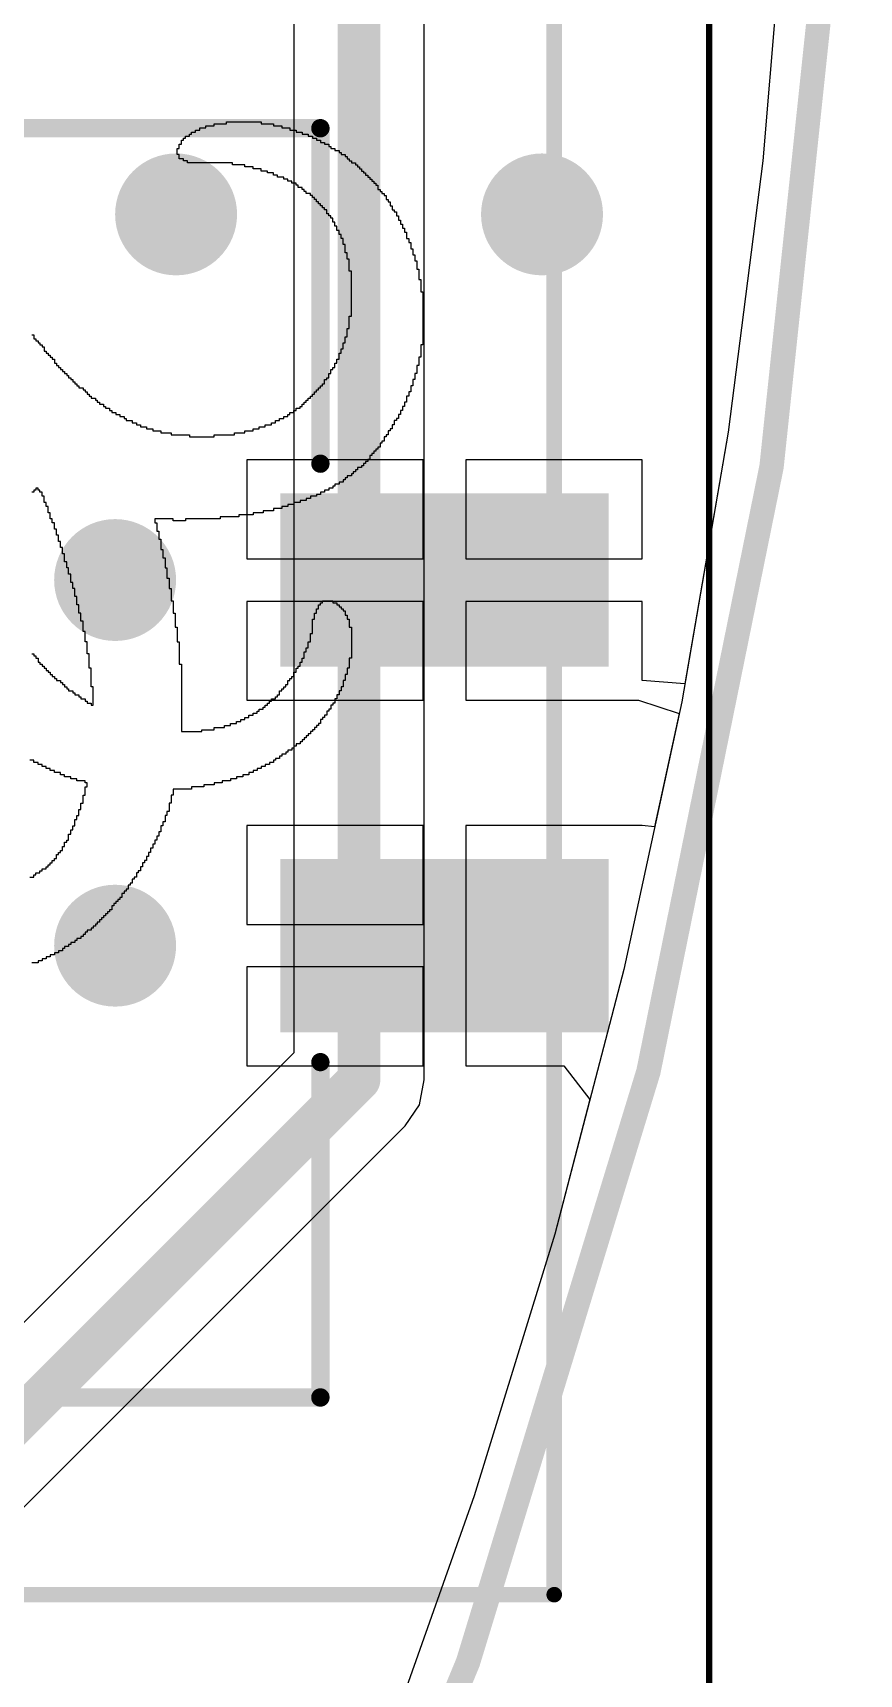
# Model space of a CAD drawing. Header units: inches. Extents: x 0 to 106, y 0 to 106.
# Drawn here: x 99.33 to 106.1, y 35.02 to 48.49 of the extents above; entities that cross this region are included whole.
import ezdxf

# ---------------------------------------------------------------- set-up
doc = ezdxf.new("R2010")
doc.units = ezdxf.units.IN
for name, color, linetype in [('Board Shape', 56, 'Continuous'), ('Bottom Layer', 5, 'Continuous'), ('Bottom Overlay', 54, 'Continuous'), ('Layer 1', 16, 'Continuous'), ('Layer 2', 76, 'Continuous'), ('Mechanical 13', 56, 'Continuous'), ('Mechanical 15', 56, 'Continuous'), ('Top Layer', 1, 'Continuous'), ('Top Overlay', 2, 'Continuous'), ('Top Paste', 8, 'Continuous'), ('Top Solder', 216, 'Continuous'), ('Via Holes', 16, 'Continuous')]:
    doc.layers.add(name, color=color, linetype=linetype)

# ---------------------------------------------------------------- blocks, each defined once
blk = doc.blocks.new('MOLEX_430450418_258')
at = {"layer": 'Top Layer'}
for points in [[(-2.135, 5.97), (-0.865, 5.97), (-0.865, 3.43), (-2.135, 3.43)], [(0.865, 5.97), (2.135, 5.97), (2.135, 3.43), (0.865, 3.43)]]:
    blk.add_hatch(color=1, dxfattribs=at).paths.add_polyline_path(points)
at = {"layer": 'Top Paste'}
for points in [[(-2.135, 5.97), (-0.865, 5.97), (-0.865, 3.43), (-2.135, 3.43)], [(0.865, 5.97), (2.135, 5.97), (2.135, 3.43), (0.865, 3.43)]]:
    blk.add_hatch(color=8, dxfattribs=at).paths.add_polyline_path(points)
at = {"layer": 'Top Solder'}
for points in [[(-2.211, 6.046), (-0.789, 6.046), (-0.789, 3.354), (-2.211, 3.354)], [(0.789, 6.046), (2.211, 6.046), (2.211, 3.354), (0.789, 3.354)]]:
    blk.add_hatch(color=216, dxfattribs=at).paths.add_polyline_path(points)
at = {"layer": 'Mechanical 13'}
for points in [[(6.825, 5.6, 0.127, 0.127, 0), (-6.825, 5.6, 0.127, 0.127, 0)], [(6.825, -5.6, 0.127, 0.127, 0), (6.825, 5.6, 0.127, 0.127, 0)]]:
    blk.add_lwpolyline(points, format="xyseb", dxfattribs=at)
blk.add_lwpolyline([(6.793, 5.6, 0.0635, 0.0635, 1), (6.857, 5.6, 0.0635, 0.0635, 1)], format="xyseb", close=True, dxfattribs=at)
blk.add_lwpolyline([(6.793, 5.6, 0.0635, 0.0635, 1), (6.857, 5.6, 0.0635, 0.0635, 1)], format="xyseb", close=True, dxfattribs=at)
at = {"layer": 'Mechanical 15'}
blk.add_lwpolyline([(8.095, 6.87, 0.05, 0.05, 0), (-8.095, 6.87, 0.05, 0.05, 0)], format="xyseb", dxfattribs=at)
at = {"layer": 'Top Overlay'}
for points in [[(-5.207, 1.145, 0.15, 0.15, 0), (-5.207, 3.683, 0.15, 0.15, 0)], [(-2.455, 3.683, 0.15, 0.15, 0), (-5.207, 3.683, 0.15, 0.15, 0)], [(5.207, 3.683, 0.15, 0.15, 0), (2.455, 3.683, 0.15, 0.15, 0)], [(5.207, 1.145, 0.15, 0.15, 0), (5.207, 3.683, 0.15, 0.15, 0)]]:
    blk.add_lwpolyline(points, format="xyseb", dxfattribs=at)
for points in [[(-5.245, 3.683, 0.075, 0.075, 1), (-5.169, 3.683, 0.075, 0.075, 1)], [(-5.245, 3.683, 0.075, 0.075, 1), (-5.169, 3.683, 0.075, 0.075, 1)], [(-2.492, 3.683, 0.075, 0.075, 1), (-2.417, 3.683, 0.075, 0.075, 1)], [(2.418, 3.683, 0.075, 0.075, 1), (2.493, 3.683, 0.075, 0.075, 1)], [(5.169, 3.683, 0.075, 0.075, 1), (5.245, 3.683, 0.075, 0.075, 1)], [(5.169, 3.683, 0.075, 0.075, 1), (5.245, 3.683, 0.075, 0.075, 1)]]:
    blk.add_lwpolyline(points, format="xyseb", close=True, dxfattribs=at)

msp = doc.modelspace()

# ---------------------------------------------------------------- hatches: boundary and pattern name
at = {"layer": 'Bottom Layer'}
h = msp.add_hatch(color=5, dxfattribs=at)
edge = h.paths.add_edge_path()
edge.add_arc((100.5, 47), 0.5, 0, 360)
h = msp.add_hatch(color=5, dxfattribs=at)
edge = h.paths.add_edge_path()
edge.add_arc((103.5, 47), 0.5, 0, 360)
h = msp.add_hatch(color=5, dxfattribs=at)
edge = h.paths.add_edge_path()
edge.add_arc((100, 44), 0.5, 0, 360)
h = msp.add_hatch(color=5, dxfattribs=at)
edge = h.paths.add_edge_path()
edge.add_arc((100, 41), 0.5, 0, 360)
at = {"layer": 'Layer 1'}
h = msp.add_hatch(color=16, dxfattribs=at)
edge = h.paths.add_edge_path()
edge.add_arc((100.5, 47), 0.5, 0, 360)
h = msp.add_hatch(color=16, dxfattribs=at)
edge = h.paths.add_edge_path()
edge.add_arc((103.5, 47), 0.5, 0, 360)
h = msp.add_hatch(color=16, dxfattribs=at)
edge = h.paths.add_edge_path()
edge.add_arc((100, 44), 0.5, 0, 360)
h = msp.add_hatch(color=16, dxfattribs=at)
edge = h.paths.add_edge_path()
edge.add_arc((100, 41), 0.5, 0, 360)
at = {"layer": 'Layer 2'}
h = msp.add_hatch(color=76, dxfattribs=at)
edge = h.paths.add_edge_path()
edge.add_arc((100.5, 47), 0.5, 0, 360)
h = msp.add_hatch(color=76, dxfattribs=at)
edge = h.paths.add_edge_path()
edge.add_arc((103.5, 47), 0.5, 0, 360)
h = msp.add_hatch(color=76, dxfattribs=at)
edge = h.paths.add_edge_path()
edge.add_arc((100, 44), 0.5, 0, 360)
h = msp.add_hatch(color=76, dxfattribs=at)
edge = h.paths.add_edge_path()
edge.add_arc((100, 41), 0.5, 0, 360)
at = {"layer": 'Top Layer'}
h = msp.add_hatch(color=1, dxfattribs=at)
edge = h.paths.add_edge_path()
edge.add_arc((100.5, 47), 0.5, 0, 360)
h = msp.add_hatch(color=1, dxfattribs=at)
edge = h.paths.add_edge_path()
edge.add_arc((103.5, 47), 0.5, 0, 360)
h = msp.add_hatch(color=1, dxfattribs=at)
edge = h.paths.add_edge_path()
edge.add_arc((100, 44), 0.5, 0, 360)
h = msp.add_hatch(color=1, dxfattribs=at)
edge = h.paths.add_edge_path()
edge.add_arc((100, 41), 0.5, 0, 360)
at = {"layer": 'Via Holes'}
h = msp.add_hatch(color=7, dxfattribs=at)
edge = h.paths.add_edge_path()
edge.add_arc((100.5, 47), 0.25, 0, 360)
h = msp.add_hatch(color=7, dxfattribs=at)
edge = h.paths.add_edge_path()
edge.add_arc((103.5, 47), 0.25, 0, 360)
h = msp.add_hatch(color=7, dxfattribs=at)
edge = h.paths.add_edge_path()
edge.add_arc((100, 44), 0.25, 0, 360)
h = msp.add_hatch(color=7, dxfattribs=at)
edge = h.paths.add_edge_path()
edge.add_arc((100, 41), 0.25, 0, 360)

# ---------------------------------------------------------------- linework, layer by layer
at = {"layer": 'Board Shape'}
msp.add_lwpolyline([(68.125, 103.796, 0.2, 0.2, -0.680616), (76.614, 5.551, 0.2, 0.2, 0)], format="xyseb", dxfattribs=at)
at = {"layer": 'Bottom Layer'}
for p, q in [((102.535, 39.9), (102.535, 62.361)), ((101.465, 55.058), (101.465, 40.122)), ((105.499, 49.677), (105.309, 47.44)), ((105.309, 47.44), (105.025, 45.213)), ((105.025, 45.213), (104.645, 43)), ((104.645, 43), (104.171, 40.805)), ((104.171, 40.805), (103.604, 38.633)), ((101.465, 40.122), (94.943, 33.6)), ((102.495, 39.695), (102.535, 39.9)), ((102.379, 39.521), (102.495, 39.695)), ((95.7, 32.843), (102.379, 39.521)), ((103.604, 38.633), (102.945, 36.486)), ((102.945, 36.486), (102.195, 34.37))]:
    msp.add_line(p, q, dxfattribs=at)
for points in [[(102, 39.9, 0.35, 0.35, 0), (102, 62.361, 0.35, 0.35, 0)], [(94.85, 32.75, 0.35, 0.35, 0), (102, 39.9, 0.35, 0.35, 0)]]:
    msp.add_lwpolyline(points, format="xyseb", dxfattribs=at)
msp.add_lwpolyline([(101.912, 39.9, 0.175, 0.175, 1), (102.087, 39.9, 0.175, 0.175, 1)], format="xyseb", close=True, dxfattribs=at)
msp.add_lwpolyline([(101.912, 39.9, 0.175, 0.175, 1), (102.087, 39.9, 0.175, 0.175, 1)], format="xyseb", close=True, dxfattribs=at)
at = {"layer": 'Bottom Overlay'}
for p, q in [((100.627, 47.659), (100.627, 47.675)), ((100.627, 47.675), (100.66, 47.675)), ((100.66, 47.675), (100.66, 47.692)), ((100.66, 47.692), (100.694, 47.692)), ((100.694, 47.692), (100.694, 47.709)), ((100.694, 47.709), (100.744, 47.709)), ((100.744, 47.709), (100.744, 47.726)), ((100.744, 47.726), (100.812, 47.726)), ((100.812, 47.726), (100.812, 47.743)), ((100.812, 47.743), (100.912, 47.743)), ((100.912, 47.743), (100.912, 47.759)), ((100.912, 47.759), (101.198, 47.759)), ((101.198, 47.759), (101.198, 47.743)), ((101.198, 47.743), (101.299, 47.743)), ((101.299, 47.743), (101.299, 47.726)), ((101.299, 47.726), (101.366, 47.726)), ((101.366, 47.726), (101.366, 47.709)), ((101.366, 47.709), (101.433, 47.709)), ((101.433, 47.709), (101.433, 47.692)), ((101.433, 47.692), (101.483, 47.692)), ((101.483, 47.692), (101.483, 47.675)), ((101.483, 47.675), (101.534, 47.675)), ((101.534, 47.675), (101.534, 47.659)), ((100.509, 47.491), (100.509, 47.541)), ((100.509, 47.541), (100.526, 47.541)), ((100.526, 47.541), (100.526, 47.575)), ((100.526, 47.575), (100.543, 47.575)), ((100.543, 47.575), (100.543, 47.608)), ((100.543, 47.608), (100.56, 47.608)), ((100.56, 47.608), (100.56, 47.625)), ((100.56, 47.625), (100.576, 47.625)), ((100.576, 47.625), (100.576, 47.642)), ((100.576, 47.642), (100.61, 47.642)), ((100.61, 47.642), (100.61, 47.659)), ((100.61, 47.659), (100.627, 47.659)), ((101.534, 47.659), (101.584, 47.659)), ((101.584, 47.659), (101.584, 47.642)), ((101.584, 47.642), (101.618, 47.642)), ((101.618, 47.642), (101.618, 47.625)), ((101.618, 47.625), (101.651, 47.625)), ((101.651, 47.625), (101.651, 47.608)), ((101.651, 47.608), (101.685, 47.608)), ((101.685, 47.608), (101.685, 47.591)), ((101.685, 47.591), (101.718, 47.591)), ((101.718, 47.591), (101.718, 47.575)), ((101.718, 47.575), (101.752, 47.575)), ((101.752, 47.575), (101.752, 47.558)), ((101.752, 47.558), (101.769, 47.558)), ((101.769, 47.558), (101.769, 47.541)), ((101.769, 47.541), (101.802, 47.541)), ((101.802, 47.541), (101.802, 47.524)), ((100.526, 47.491), (100.509, 47.491)), ((100.526, 47.457), (100.526, 47.491)), ((100.56, 47.457), (100.526, 47.457)), ((100.56, 47.44), (100.56, 47.457)), ((100.593, 47.44), (100.56, 47.44)), ((100.593, 47.424), (100.593, 47.44)), ((100.963, 47.424), (100.593, 47.424)), ((100.963, 47.407), (100.963, 47.424)), ((101.063, 47.407), (100.963, 47.407)), ((101.063, 47.39), (101.063, 47.407)), ((101.802, 47.524), (101.836, 47.524)), ((101.836, 47.524), (101.836, 47.507)), ((101.836, 47.507), (101.853, 47.507)), ((101.853, 47.507), (101.853, 47.491)), ((101.853, 47.491), (101.886, 47.491)), ((101.886, 47.491), (101.886, 47.474)), ((101.886, 47.474), (101.903, 47.474)), ((101.903, 47.474), (101.903, 47.457)), ((101.903, 47.457), (101.92, 47.457)), ((101.92, 47.457), (101.92, 47.44)), ((101.92, 47.44), (101.937, 47.44)), ((101.937, 47.44), (101.937, 47.424)), ((101.937, 47.424), (101.97, 47.424)), ((101.97, 47.424), (101.97, 47.407)), ((101.97, 47.407), (101.987, 47.407)), ((101.987, 47.407), (101.987, 47.39)), ((101.131, 47.39), (101.063, 47.39)), ((101.131, 47.373), (101.131, 47.39)), ((101.198, 47.373), (101.131, 47.373)), ((101.198, 47.356), (101.198, 47.373)), ((101.248, 47.356), (101.198, 47.356)), ((101.248, 47.34), (101.248, 47.356)), ((101.299, 47.34), (101.248, 47.34)), ((101.299, 47.323), (101.299, 47.34)), ((101.332, 47.323), (101.299, 47.323)), ((101.332, 47.306), (101.332, 47.323)), ((101.382, 47.306), (101.332, 47.306)), ((101.382, 47.289), (101.382, 47.306)), ((101.416, 47.289), (101.382, 47.289)), ((101.416, 47.272), (101.416, 47.289)), ((101.45, 47.272), (101.416, 47.272)), ((101.45, 47.256), (101.45, 47.272)), ((101.987, 47.39), (102.004, 47.39)), ((102.004, 47.39), (102.004, 47.373)), ((102.004, 47.373), (102.021, 47.373)), ((102.021, 47.373), (102.021, 47.356)), ((102.021, 47.356), (102.037, 47.356)), ((102.037, 47.356), (102.037, 47.34)), ((102.037, 47.34), (102.054, 47.34)), ((102.054, 47.34), (102.054, 47.323)), ((102.054, 47.323), (102.071, 47.323)), ((102.071, 47.323), (102.071, 47.306)), ((102.071, 47.306), (102.088, 47.306)), ((102.088, 47.306), (102.088, 47.289)), ((102.088, 47.289), (102.104, 47.289)), ((102.104, 47.289), (102.104, 47.272)), ((102.104, 47.272), (102.121, 47.272)), ((102.121, 47.272), (102.121, 47.256)), ((101.483, 47.256), (101.45, 47.256)), ((101.483, 47.239), (101.483, 47.256)), ((101.5, 47.239), (101.483, 47.239)), ((101.5, 47.222), (101.5, 47.239)), ((101.534, 47.222), (101.5, 47.222)), ((101.534, 47.205), (101.534, 47.222)), ((101.55, 47.205), (101.534, 47.205)), ((101.55, 47.188), (101.55, 47.205)), ((101.567, 47.188), (101.55, 47.188)), ((101.567, 47.172), (101.567, 47.188)), ((101.601, 47.172), (101.567, 47.172)), ((101.601, 47.155), (101.601, 47.172)), ((101.618, 47.155), (101.601, 47.155)), ((101.618, 47.138), (101.618, 47.155)), ((101.634, 47.138), (101.618, 47.138)), ((101.634, 47.121), (101.634, 47.138)), ((102.121, 47.256), (102.138, 47.256)), ((102.138, 47.256), (102.138, 47.239)), ((102.138, 47.239), (102.155, 47.239)), ((102.155, 47.239), (102.155, 47.205)), ((102.155, 47.205), (102.172, 47.205)), ((102.172, 47.205), (102.172, 47.188)), ((102.172, 47.188), (102.188, 47.188)), ((102.188, 47.188), (102.188, 47.172)), ((102.188, 47.172), (102.205, 47.172)), ((102.205, 47.172), (102.205, 47.155)), ((102.205, 47.155), (102.222, 47.155)), ((102.222, 47.155), (102.222, 47.121)), ((101.651, 47.121), (101.634, 47.121)), ((101.651, 47.104), (101.651, 47.121)), ((101.668, 47.104), (101.651, 47.104)), ((101.668, 47.088), (101.668, 47.104)), ((101.685, 47.088), (101.668, 47.088)), ((101.685, 47.071), (101.685, 47.088)), ((101.701, 47.071), (101.685, 47.071)), ((101.701, 47.054), (101.701, 47.071)), ((101.718, 47.054), (101.701, 47.054)), ((101.718, 47.037), (101.718, 47.054)), ((101.735, 47.037), (101.718, 47.037)), ((101.735, 47.004), (101.735, 47.037)), ((101.752, 47.004), (101.735, 47.004)), ((101.752, 46.987), (101.752, 47.004)), ((102.222, 47.121), (102.239, 47.121)), ((102.239, 47.121), (102.239, 47.104)), ((102.239, 47.104), (102.256, 47.104)), ((102.256, 47.104), (102.256, 47.071)), ((102.256, 47.071), (102.272, 47.071)), ((102.272, 47.071), (102.272, 47.037)), ((102.272, 47.037), (102.289, 47.037)), ((102.289, 47.037), (102.289, 47.021)), ((102.289, 47.021), (102.306, 47.021)), ((102.306, 47.021), (102.306, 46.987)), ((101.769, 46.987), (101.752, 46.987)), ((101.769, 46.97), (101.769, 46.987)), ((101.785, 46.97), (101.769, 46.97)), ((101.785, 46.937), (101.785, 46.97)), ((101.802, 46.937), (101.785, 46.937)), ((101.802, 46.903), (101.802, 46.937)), ((101.819, 46.903), (101.802, 46.903)), ((101.819, 46.869), (101.819, 46.903)), ((101.836, 46.869), (101.819, 46.869)), ((101.836, 46.836), (101.836, 46.869)), ((102.306, 46.987), (102.323, 46.987)), ((102.323, 46.987), (102.323, 46.953)), ((102.323, 46.953), (102.34, 46.953)), ((102.34, 46.953), (102.34, 46.92)), ((102.34, 46.92), (102.356, 46.92)), ((102.356, 46.92), (102.356, 46.886)), ((102.356, 46.886), (102.373, 46.886)), ((102.373, 46.886), (102.373, 46.853)), ((101.853, 46.836), (101.836, 46.836)), ((101.853, 46.802), (101.853, 46.836)), ((101.869, 46.802), (101.853, 46.802)), ((101.869, 46.752), (101.869, 46.802)), ((101.886, 46.752), (101.869, 46.752)), ((101.886, 46.685), (101.886, 46.752)), ((102.373, 46.853), (102.39, 46.853)), ((102.39, 46.853), (102.39, 46.802)), ((102.39, 46.802), (102.407, 46.802)), ((102.407, 46.802), (102.407, 46.769)), ((102.407, 46.769), (102.424, 46.769)), ((102.424, 46.769), (102.424, 46.718)), ((101.903, 46.685), (101.886, 46.685)), ((101.903, 46.634), (101.903, 46.685)), ((101.92, 46.634), (101.903, 46.634)), ((101.92, 46.534), (101.92, 46.634)), ((102.424, 46.718), (102.44, 46.718)), ((102.44, 46.718), (102.44, 46.668)), ((102.44, 46.668), (102.457, 46.668)), ((102.457, 46.668), (102.457, 46.618)), ((102.457, 46.618), (102.474, 46.618)), ((102.474, 46.618), (102.474, 46.55)), ((101.937, 46.534), (101.92, 46.534)), ((101.937, 46.164), (101.937, 46.534)), ((102.474, 46.55), (102.491, 46.55)), ((102.491, 46.55), (102.491, 46.466)), ((102.491, 46.466), (102.507, 46.466)), ((102.507, 46.466), (102.507, 46.366)), ((102.507, 46.366), (102.524, 46.366)), ((102.524, 46.366), (102.524, 45.929)), ((101.903, 45.996), (101.903, 46.063)), ((101.903, 46.063), (101.92, 46.063)), ((101.92, 46.063), (101.92, 46.164)), ((101.92, 46.164), (101.937, 46.164)), ((99.317, 46.013), (99.334, 46.013)), ((99.334, 46.013), (99.334, 45.979)), ((99.334, 45.979), (99.351, 45.979)), ((99.351, 45.979), (99.351, 45.963)), ((99.351, 45.963), (99.368, 45.963)), ((99.368, 45.963), (99.368, 45.946)), ((99.368, 45.946), (99.384, 45.946)), ((99.384, 45.946), (99.384, 45.929)), ((99.384, 45.929), (99.401, 45.929)), ((99.401, 45.929), (99.401, 45.912)), ((101.869, 45.896), (101.869, 45.946)), ((101.869, 45.946), (101.886, 45.946)), ((101.886, 45.946), (101.886, 45.996)), ((101.886, 45.996), (101.903, 45.996)), ((102.524, 45.929), (102.507, 45.929)), ((102.507, 45.929), (102.507, 45.828)), ((99.401, 45.912), (99.418, 45.912)), ((99.418, 45.912), (99.418, 45.879)), ((99.418, 45.879), (99.435, 45.879)), ((99.435, 45.879), (99.435, 45.862)), ((99.435, 45.862), (99.451, 45.862)), ((99.451, 45.862), (99.451, 45.845)), ((99.451, 45.845), (99.468, 45.845)), ((99.468, 45.845), (99.468, 45.828)), ((99.468, 45.828), (99.485, 45.828)), ((99.485, 45.828), (99.485, 45.812)), ((99.485, 45.812), (99.502, 45.812)), ((99.502, 45.812), (99.502, 45.778)), ((101.819, 45.778), (101.819, 45.812)), ((101.819, 45.812), (101.836, 45.812)), ((101.836, 45.812), (101.836, 45.862)), ((101.836, 45.862), (101.853, 45.862)), ((101.853, 45.862), (101.853, 45.896)), ((101.853, 45.896), (101.869, 45.896)), ((102.507, 45.828), (102.491, 45.828)), ((102.491, 45.828), (102.491, 45.761)), ((99.502, 45.778), (99.519, 45.778)), ((99.519, 45.778), (99.519, 45.761)), ((99.519, 45.761), (99.535, 45.761)), ((99.535, 45.761), (99.535, 45.744)), ((99.535, 45.744), (99.552, 45.744)), ((99.552, 45.744), (99.552, 45.728)), ((99.552, 45.728), (99.569, 45.728)), ((99.569, 45.728), (99.569, 45.711)), ((99.569, 45.711), (99.586, 45.711)), ((99.586, 45.711), (99.586, 45.694)), ((99.586, 45.694), (99.603, 45.694)), ((99.603, 45.694), (99.603, 45.677)), ((99.603, 45.677), (99.619, 45.677)), ((99.619, 45.677), (99.619, 45.66)), ((99.619, 45.66), (99.636, 45.66)), ((99.636, 45.66), (99.636, 45.644)), ((101.735, 45.644), (101.735, 45.66)), ((101.735, 45.66), (101.752, 45.66)), ((101.752, 45.66), (101.752, 45.694)), ((101.752, 45.694), (101.769, 45.694)), ((101.769, 45.694), (101.769, 45.728)), ((101.769, 45.728), (101.785, 45.728)), ((101.785, 45.728), (101.785, 45.744)), ((101.785, 45.744), (101.802, 45.744)), ((101.802, 45.744), (101.802, 45.778)), ((101.802, 45.778), (101.819, 45.778)), ((102.474, 45.694), (102.457, 45.694)), ((102.457, 45.694), (102.457, 45.644)), ((102.491, 45.761), (102.474, 45.761)), ((102.474, 45.761), (102.474, 45.694)), ((99.636, 45.644), (99.653, 45.644)), ((99.653, 45.644), (99.653, 45.627)), ((99.653, 45.627), (99.67, 45.627)), ((99.67, 45.627), (99.67, 45.61)), ((99.67, 45.61), (99.687, 45.61)), ((99.687, 45.61), (99.687, 45.593)), ((99.687, 45.593), (99.703, 45.593)), ((99.703, 45.593), (99.703, 45.576)), ((99.703, 45.576), (99.737, 45.576)), ((99.737, 45.576), (99.737, 45.56)), ((99.737, 45.56), (99.754, 45.56)), ((99.754, 45.56), (99.754, 45.543)), ((99.754, 45.543), (99.771, 45.543)), ((99.771, 45.543), (99.771, 45.526)), ((99.771, 45.526), (99.787, 45.526)), ((99.787, 45.526), (99.787, 45.509)), ((101.618, 45.509), (101.618, 45.526)), ((101.618, 45.526), (101.634, 45.526)), ((101.634, 45.526), (101.634, 45.543)), ((101.634, 45.543), (101.651, 45.543)), ((101.651, 45.543), (101.651, 45.56)), ((101.651, 45.56), (101.668, 45.56)), ((101.668, 45.56), (101.668, 45.576)), ((101.668, 45.576), (101.685, 45.576)), ((101.685, 45.576), (101.685, 45.593)), ((101.685, 45.593), (101.701, 45.593)), ((101.701, 45.593), (101.701, 45.61)), ((101.701, 45.61), (101.718, 45.61)), ((101.718, 45.61), (101.718, 45.644)), ((101.718, 45.644), (101.735, 45.644)), ((102.424, 45.543), (102.407, 45.543)), ((102.407, 45.543), (102.407, 45.509)), ((102.44, 45.593), (102.424, 45.593)), ((102.424, 45.593), (102.424, 45.543)), ((102.457, 45.644), (102.44, 45.644)), ((102.44, 45.644), (102.44, 45.593)), ((99.787, 45.509), (99.804, 45.509)), ((99.804, 45.509), (99.804, 45.493)), ((99.804, 45.493), (99.838, 45.493)), ((99.838, 45.493), (99.838, 45.476)), ((99.838, 45.476), (99.854, 45.476)), ((99.854, 45.476), (99.854, 45.459)), ((99.854, 45.459), (99.871, 45.459)), ((99.871, 45.459), (99.871, 45.442)), ((99.871, 45.442), (99.905, 45.442)), ((99.905, 45.442), (99.905, 45.425)), ((99.905, 45.425), (99.922, 45.425)), ((99.922, 45.425), (99.922, 45.409)), ((99.922, 45.409), (99.955, 45.409)), ((99.955, 45.409), (99.955, 45.392)), ((99.955, 45.392), (99.972, 45.392)), ((99.972, 45.392), (99.972, 45.375)), ((101.466, 45.375), (101.466, 45.392)), ((101.466, 45.392), (101.483, 45.392)), ((101.483, 45.392), (101.483, 45.409)), ((101.483, 45.409), (101.517, 45.409)), ((101.517, 45.409), (101.517, 45.425)), ((101.517, 45.425), (101.534, 45.425)), ((101.534, 45.425), (101.534, 45.442)), ((101.534, 45.442), (101.55, 45.442)), ((101.55, 45.442), (101.55, 45.459)), ((101.55, 45.459), (101.567, 45.459)), ((101.567, 45.459), (101.567, 45.476)), ((101.567, 45.476), (101.584, 45.476)), ((101.584, 45.476), (101.584, 45.493)), ((101.584, 45.493), (101.601, 45.493)), ((101.601, 45.493), (101.601, 45.509)), ((101.601, 45.509), (101.618, 45.509)), ((102.356, 45.392), (102.34, 45.392)), ((102.34, 45.392), (102.34, 45.358)), ((102.373, 45.425), (102.356, 45.425)), ((102.356, 45.425), (102.356, 45.392)), ((102.39, 45.459), (102.373, 45.459)), ((102.373, 45.459), (102.373, 45.425)), ((102.407, 45.509), (102.39, 45.509)), ((102.39, 45.509), (102.39, 45.459)), ((99.972, 45.375), (100.006, 45.375)), ((100.006, 45.375), (100.006, 45.358)), ((100.006, 45.358), (100.039, 45.358)), ((100.039, 45.358), (100.039, 45.341)), ((100.039, 45.341), (100.073, 45.341)), ((100.073, 45.341), (100.073, 45.325)), ((100.073, 45.325), (100.09, 45.325)), ((100.09, 45.325), (100.09, 45.308)), ((100.09, 45.308), (100.14, 45.308)), ((100.14, 45.308), (100.14, 45.291)), ((100.14, 45.291), (100.174, 45.291)), ((100.174, 45.291), (100.174, 45.274)), ((100.174, 45.274), (100.207, 45.274)), ((100.207, 45.274), (100.207, 45.257)), ((100.207, 45.257), (100.257, 45.257)), ((100.257, 45.257), (100.257, 45.241)), ((101.181, 45.241), (101.181, 45.257)), ((101.181, 45.257), (101.231, 45.257)), ((101.231, 45.257), (101.231, 45.274)), ((101.231, 45.274), (101.282, 45.274)), ((101.282, 45.274), (101.282, 45.291)), ((101.282, 45.291), (101.315, 45.291)), ((101.315, 45.291), (101.315, 45.308)), ((101.315, 45.308), (101.349, 45.308)), ((101.349, 45.308), (101.349, 45.325)), ((101.349, 45.325), (101.382, 45.325)), ((101.382, 45.325), (101.382, 45.341)), ((101.382, 45.341), (101.416, 45.341)), ((101.416, 45.341), (101.416, 45.358)), ((101.416, 45.358), (101.433, 45.358)), ((101.433, 45.358), (101.433, 45.375)), ((101.433, 45.375), (101.466, 45.375)), ((102.289, 45.274), (102.272, 45.274)), ((102.272, 45.274), (102.272, 45.241)), ((102.306, 45.308), (102.289, 45.308)), ((102.289, 45.308), (102.289, 45.274)), ((102.323, 45.325), (102.306, 45.325)), ((102.306, 45.325), (102.306, 45.308)), ((102.34, 45.358), (102.323, 45.358)), ((102.323, 45.358), (102.323, 45.325)), ((100.257, 45.241), (100.308, 45.241)), ((100.308, 45.241), (100.308, 45.224)), ((100.308, 45.224), (100.375, 45.224)), ((100.375, 45.224), (100.375, 45.207)), ((100.375, 45.207), (100.459, 45.207)), ((100.459, 45.207), (100.459, 45.19)), ((100.459, 45.19), (100.61, 45.19)), ((100.61, 45.19), (100.61, 45.174)), ((100.61, 45.174), (100.812, 45.174)), ((100.812, 45.174), (100.812, 45.19)), ((100.812, 45.19), (100.979, 45.19)), ((100.979, 45.19), (100.979, 45.207)), ((100.979, 45.207), (101.063, 45.207)), ((101.063, 45.207), (101.063, 45.224)), ((101.063, 45.224), (101.131, 45.224)), ((101.131, 45.224), (101.131, 45.241)), ((101.131, 45.241), (101.181, 45.241)), ((102.188, 45.123), (102.172, 45.123)), ((102.172, 45.123), (102.172, 45.09)), ((102.205, 45.14), (102.188, 45.14)), ((102.188, 45.14), (102.188, 45.123)), ((102.222, 45.174), (102.205, 45.174)), ((102.205, 45.174), (102.205, 45.14)), ((102.239, 45.19), (102.222, 45.19)), ((102.222, 45.19), (102.222, 45.174)), ((102.256, 45.224), (102.239, 45.224)), ((102.239, 45.224), (102.239, 45.19)), ((102.272, 45.241), (102.256, 45.241)), ((102.256, 45.241), (102.256, 45.224)), ((102.088, 44.989), (102.071, 44.989)), ((102.071, 44.989), (102.071, 44.972)), ((102.104, 45.022), (102.088, 45.022)), ((102.088, 45.022), (102.088, 44.989)), ((102.121, 45.039), (102.104, 45.039)), ((102.104, 45.039), (102.104, 45.022)), ((102.138, 45.056), (102.121, 45.056)), ((102.121, 45.056), (102.121, 45.039)), ((102.155, 45.073), (102.138, 45.073)), ((102.138, 45.073), (102.138, 45.056)), ((102.172, 45.09), (102.155, 45.09)), ((102.155, 45.09), (102.155, 45.073)), ((101.937, 44.854), (101.903, 44.854)), ((101.903, 44.854), (101.903, 44.838)), ((101.953, 44.871), (101.937, 44.871)), ((101.937, 44.871), (101.937, 44.854)), ((101.97, 44.888), (101.953, 44.888)), ((101.953, 44.888), (101.953, 44.871)), ((101.987, 44.905), (101.97, 44.905)), ((101.97, 44.905), (101.97, 44.888)), ((102.021, 44.922), (101.987, 44.922)), ((101.987, 44.922), (101.987, 44.905)), ((102.037, 44.938), (102.021, 44.938)), ((102.021, 44.938), (102.021, 44.922)), ((102.054, 44.955), (102.037, 44.955)), ((102.037, 44.955), (102.037, 44.938)), ((102.071, 44.972), (102.054, 44.972)), ((102.054, 44.972), (102.054, 44.955)), ((99.334, 44.72), (99.317, 44.72)), ((99.351, 44.737), (99.334, 44.737)), ((99.334, 44.737), (99.334, 44.72)), ((99.368, 44.754), (99.351, 44.754)), ((99.351, 44.754), (99.351, 44.737)), ((99.368, 44.737), (99.368, 44.754)), ((99.384, 44.737), (99.368, 44.737)), ((99.384, 44.72), (99.384, 44.737)), ((99.401, 44.72), (99.384, 44.72)), ((99.401, 44.687), (99.401, 44.72)), ((101.718, 44.72), (101.685, 44.72)), ((101.685, 44.72), (101.685, 44.703)), ((101.752, 44.737), (101.718, 44.737)), ((101.718, 44.737), (101.718, 44.72)), ((101.785, 44.754), (101.752, 44.754)), ((101.752, 44.754), (101.752, 44.737)), ((101.802, 44.771), (101.785, 44.771)), ((101.785, 44.771), (101.785, 44.754)), ((101.836, 44.787), (101.802, 44.787)), ((101.802, 44.787), (101.802, 44.771)), ((101.869, 44.804), (101.836, 44.804)), ((101.836, 44.804), (101.836, 44.787)), ((101.886, 44.821), (101.869, 44.821)), ((101.869, 44.821), (101.869, 44.804)), ((101.903, 44.838), (101.886, 44.838)), ((101.886, 44.838), (101.886, 44.821)), ((99.418, 44.687), (99.401, 44.687)), ((99.418, 44.636), (99.418, 44.687)), ((99.435, 44.636), (99.418, 44.636)), ((99.435, 44.603), (99.435, 44.636)), ((99.451, 44.603), (99.435, 44.603)), ((99.451, 44.552), (99.451, 44.603)), ((101.366, 44.586), (101.299, 44.586)), ((101.299, 44.586), (101.299, 44.569)), ((101.416, 44.603), (101.366, 44.603)), ((101.366, 44.603), (101.366, 44.586)), ((101.466, 44.619), (101.416, 44.619)), ((101.416, 44.619), (101.416, 44.603)), ((101.517, 44.636), (101.466, 44.636)), ((101.466, 44.636), (101.466, 44.619)), ((101.567, 44.653), (101.517, 44.653)), ((101.517, 44.653), (101.517, 44.636)), ((101.601, 44.67), (101.567, 44.67)), ((101.567, 44.67), (101.567, 44.653)), ((101.651, 44.687), (101.601, 44.687)), ((101.601, 44.687), (101.601, 44.67)), ((101.685, 44.703), (101.651, 44.703)), ((101.651, 44.703), (101.651, 44.687)), ((99.468, 44.552), (99.451, 44.552)), ((99.468, 44.502), (99.468, 44.552)), ((99.485, 44.502), (99.468, 44.502)), ((99.485, 44.468), (99.485, 44.502)), ((99.502, 44.468), (99.485, 44.468)), ((99.502, 44.418), (99.502, 44.468)), ((100.476, 44.502), (100.325, 44.502)), ((100.325, 44.502), (100.325, 44.468)), ((100.325, 44.468), (100.341, 44.468)), ((100.341, 44.468), (100.341, 44.401)), ((100.476, 44.485), (100.476, 44.502)), ((100.576, 44.485), (100.476, 44.485)), ((100.862, 44.502), (100.576, 44.502)), ((100.576, 44.502), (100.576, 44.485)), ((101.013, 44.519), (100.862, 44.519)), ((100.862, 44.519), (100.862, 44.502)), ((101.131, 44.535), (101.013, 44.535)), ((101.013, 44.535), (101.013, 44.519)), ((101.215, 44.552), (101.131, 44.552)), ((101.131, 44.552), (101.131, 44.535)), ((101.299, 44.569), (101.215, 44.569)), ((101.215, 44.569), (101.215, 44.552)), ((99.519, 44.418), (99.502, 44.418)), ((99.519, 44.368), (99.519, 44.418)), ((99.535, 44.368), (99.519, 44.368)), ((99.535, 44.317), (99.535, 44.368)), ((99.552, 44.317), (99.535, 44.317)), ((99.552, 44.267), (99.552, 44.317)), ((100.341, 44.401), (100.358, 44.401)), ((100.358, 44.401), (100.358, 44.334)), ((100.358, 44.334), (100.375, 44.334)), ((100.375, 44.334), (100.375, 44.25)), ((99.569, 44.267), (99.552, 44.267)), ((99.569, 44.216), (99.569, 44.267)), ((99.586, 44.216), (99.569, 44.216)), ((99.586, 44.149), (99.586, 44.216)), ((100.375, 44.25), (100.392, 44.25)), ((100.392, 44.25), (100.392, 44.183)), ((100.392, 44.183), (100.409, 44.183)), ((100.409, 44.183), (100.409, 44.099)), ((99.603, 44.149), (99.586, 44.149)), ((99.603, 44.099), (99.603, 44.149)), ((99.619, 44.099), (99.603, 44.099)), ((99.619, 44.049), (99.619, 44.099)), ((99.636, 44.049), (99.619, 44.049)), ((99.636, 43.981), (99.636, 44.049)), ((100.409, 44.099), (100.425, 44.099)), ((100.425, 44.099), (100.425, 44.015)), ((99.653, 43.981), (99.636, 43.981)), ((99.653, 43.931), (99.653, 43.981)), ((99.67, 43.931), (99.653, 43.931)), ((99.67, 43.864), (99.67, 43.931)), ((100.425, 44.015), (100.442, 44.015)), ((100.442, 44.015), (100.442, 43.931)), ((100.442, 43.931), (100.459, 43.931)), ((100.459, 43.931), (100.459, 43.83)), ((99.687, 43.864), (99.67, 43.864)), ((99.687, 43.797), (99.687, 43.864)), ((99.703, 43.797), (99.687, 43.797)), ((99.703, 43.729), (99.703, 43.797)), ((100.459, 43.83), (100.476, 43.83)), ((100.476, 43.83), (100.476, 43.729)), ((101.668, 43.763), (101.668, 43.797)), ((101.668, 43.797), (101.685, 43.797)), ((101.685, 43.797), (101.685, 43.813)), ((101.685, 43.813), (101.701, 43.813)), ((101.701, 43.813), (101.701, 43.83)), ((101.701, 43.83), (101.785, 43.83)), ((101.785, 43.83), (101.785, 43.813)), ((101.785, 43.813), (101.819, 43.813)), ((101.819, 43.813), (101.819, 43.797)), ((101.819, 43.797), (101.836, 43.797)), ((101.836, 43.797), (101.836, 43.78)), ((101.836, 43.78), (101.853, 43.78)), ((101.853, 43.78), (101.853, 43.763)), ((99.72, 43.729), (99.703, 43.729)), ((99.72, 43.662), (99.72, 43.729)), ((99.737, 43.662), (99.72, 43.662)), ((99.737, 43.578), (99.737, 43.662)), ((100.476, 43.729), (100.493, 43.729)), ((100.493, 43.729), (100.493, 43.612)), ((101.618, 43.562), (101.618, 43.679)), ((101.618, 43.679), (101.634, 43.679)), ((101.634, 43.679), (101.634, 43.729)), ((101.634, 43.729), (101.651, 43.729)), ((101.651, 43.729), (101.651, 43.763)), ((101.651, 43.763), (101.668, 43.763)), ((101.853, 43.763), (101.869, 43.763)), ((101.869, 43.763), (101.869, 43.746)), ((101.869, 43.746), (101.886, 43.746)), ((101.886, 43.746), (101.886, 43.713)), ((101.886, 43.713), (101.903, 43.713)), ((101.903, 43.713), (101.903, 43.679)), ((101.903, 43.679), (101.92, 43.679)), ((101.92, 43.679), (101.92, 43.612)), ((99.754, 43.578), (99.737, 43.578)), ((99.754, 43.494), (99.754, 43.578)), ((100.493, 43.612), (100.509, 43.612)), ((100.509, 43.612), (100.509, 43.494)), ((101.601, 43.494), (101.601, 43.562)), ((101.601, 43.562), (101.618, 43.562)), ((101.92, 43.612), (101.937, 43.612)), ((101.937, 43.612), (101.937, 43.36)), ((99.317, 43.394), (99.334, 43.394)), ((99.334, 43.394), (99.334, 43.377)), ((99.334, 43.377), (99.351, 43.377)), ((99.351, 43.377), (99.351, 43.36)), ((99.771, 43.494), (99.754, 43.494)), ((99.771, 43.394), (99.771, 43.494)), ((99.787, 43.394), (99.771, 43.394)), ((99.787, 43.276), (99.787, 43.394)), ((100.509, 43.494), (100.526, 43.494)), ((100.526, 43.494), (100.526, 43.31)), ((101.55, 43.36), (101.55, 43.41)), ((101.55, 43.41), (101.567, 43.41)), ((101.567, 43.41), (101.567, 43.444)), ((101.567, 43.444), (101.584, 43.444)), ((101.584, 43.444), (101.584, 43.494)), ((101.584, 43.494), (101.601, 43.494)), ((99.351, 43.36), (99.368, 43.36)), ((99.368, 43.36), (99.368, 43.326)), ((99.368, 43.326), (99.384, 43.326)), ((99.384, 43.326), (99.384, 43.31)), ((99.384, 43.31), (99.401, 43.31)), ((99.401, 43.31), (99.401, 43.293)), ((99.401, 43.293), (99.418, 43.293)), ((99.418, 43.293), (99.418, 43.276)), ((99.418, 43.276), (99.435, 43.276)), ((99.435, 43.276), (99.435, 43.259)), ((99.435, 43.259), (99.451, 43.259)), ((99.451, 43.259), (99.451, 43.243)), ((99.451, 43.243), (99.468, 43.243)), ((99.468, 43.243), (99.468, 43.226)), ((99.804, 43.276), (99.787, 43.276)), ((99.804, 43.125), (99.804, 43.276)), ((100.526, 43.31), (100.543, 43.31)), ((100.543, 43.31), (100.543, 42.756)), ((101.466, 43.209), (101.466, 43.243)), ((101.466, 43.243), (101.483, 43.243)), ((101.483, 43.243), (101.483, 43.276)), ((101.483, 43.276), (101.5, 43.276)), ((101.5, 43.276), (101.5, 43.293)), ((101.5, 43.293), (101.517, 43.293)), ((101.517, 43.293), (101.517, 43.326)), ((101.517, 43.326), (101.534, 43.326)), ((101.534, 43.326), (101.534, 43.36)), ((101.534, 43.36), (101.55, 43.36)), ((101.92, 43.276), (101.903, 43.276)), ((101.903, 43.276), (101.903, 43.226)), ((101.937, 43.36), (101.92, 43.36)), ((101.92, 43.36), (101.92, 43.276)), ((99.468, 43.226), (99.485, 43.226)), ((99.485, 43.226), (99.485, 43.209)), ((99.485, 43.209), (99.502, 43.209)), ((99.502, 43.209), (99.502, 43.192)), ((99.502, 43.192), (99.519, 43.192)), ((99.519, 43.192), (99.519, 43.175)), ((99.519, 43.175), (99.552, 43.175)), ((99.552, 43.175), (99.552, 43.159)), ((99.552, 43.159), (99.569, 43.159)), ((99.569, 43.159), (99.569, 43.142)), ((99.569, 43.142), (99.586, 43.142)), ((99.586, 43.142), (99.586, 43.125)), ((99.586, 43.125), (99.603, 43.125)), ((99.603, 43.125), (99.603, 43.108)), ((99.603, 43.108), (99.619, 43.108)), ((99.619, 43.108), (99.619, 43.091)), ((99.821, 43.125), (99.804, 43.125)), ((99.821, 42.974), (99.821, 43.125)), ((101.366, 43.091), (101.366, 43.108)), ((101.366, 43.108), (101.382, 43.108)), ((101.382, 43.108), (101.382, 43.125)), ((101.382, 43.125), (101.399, 43.125)), ((101.399, 43.125), (101.399, 43.142)), ((101.399, 43.142), (101.416, 43.142)), ((101.416, 43.142), (101.416, 43.175)), ((101.416, 43.175), (101.433, 43.175)), ((101.433, 43.175), (101.433, 43.192)), ((101.433, 43.192), (101.45, 43.192)), ((101.45, 43.192), (101.45, 43.209)), ((101.45, 43.209), (101.466, 43.209)), ((101.869, 43.125), (101.853, 43.125)), ((101.853, 43.125), (101.853, 43.091)), ((101.886, 43.175), (101.869, 43.175)), ((101.869, 43.175), (101.869, 43.125)), ((101.903, 43.226), (101.886, 43.226)), ((101.886, 43.226), (101.886, 43.175)), ((99.619, 43.091), (99.653, 43.091)), ((99.653, 43.091), (99.653, 43.075)), ((99.653, 43.075), (99.67, 43.075)), ((99.67, 43.075), (99.67, 43.058)), ((99.67, 43.058), (99.703, 43.058)), ((99.703, 43.058), (99.703, 43.041)), ((99.703, 43.041), (99.72, 43.041)), ((99.72, 43.041), (99.72, 43.024)), ((99.72, 43.024), (99.754, 43.024)), ((99.754, 43.024), (99.754, 43.007)), ((99.754, 43.007), (99.771, 43.007)), ((99.771, 43.007), (99.771, 42.991)), ((99.771, 42.991), (99.804, 42.991)), ((99.804, 42.991), (99.804, 42.974)), ((99.804, 42.974), (99.821, 42.974)), ((101.231, 42.957), (101.231, 42.974)), ((101.231, 42.974), (101.248, 42.974)), ((101.248, 42.974), (101.248, 42.991)), ((101.248, 42.991), (101.265, 42.991)), ((101.265, 42.991), (101.265, 43.007)), ((101.265, 43.007), (101.282, 43.007)), ((101.282, 43.007), (101.282, 43.024)), ((101.282, 43.024), (101.315, 43.024)), ((101.315, 43.024), (101.315, 43.041)), ((101.315, 43.041), (101.332, 43.041)), ((101.332, 43.041), (101.332, 43.058)), ((101.332, 43.058), (101.349, 43.058)), ((101.349, 43.058), (101.349, 43.091)), ((101.349, 43.091), (101.366, 43.091)), ((101.785, 42.974), (101.769, 42.974)), ((101.769, 42.974), (101.769, 42.94)), ((101.802, 42.991), (101.785, 42.991)), ((101.785, 42.991), (101.785, 42.974)), ((101.819, 43.024), (101.802, 43.024)), ((101.802, 43.024), (101.802, 42.991)), ((101.836, 43.058), (101.819, 43.058)), ((101.819, 43.058), (101.819, 43.024)), ((101.853, 43.091), (101.836, 43.091)), ((101.836, 43.091), (101.836, 43.058)), ((100.996, 42.823), (100.996, 42.84)), ((100.996, 42.84), (101.03, 42.84)), ((101.03, 42.84), (101.03, 42.856)), ((101.03, 42.856), (101.063, 42.856)), ((101.063, 42.856), (101.063, 42.873)), ((101.063, 42.873), (101.097, 42.873)), ((101.097, 42.873), (101.097, 42.89)), ((101.097, 42.89), (101.131, 42.89)), ((101.131, 42.89), (101.131, 42.907)), ((101.131, 42.907), (101.164, 42.907)), ((101.164, 42.907), (101.164, 42.924)), ((101.164, 42.924), (101.181, 42.924)), ((101.181, 42.924), (101.181, 42.94)), ((101.181, 42.94), (101.215, 42.94)), ((101.215, 42.94), (101.215, 42.957)), ((101.215, 42.957), (101.231, 42.957)), ((101.701, 42.856), (101.685, 42.856)), ((101.685, 42.856), (101.685, 42.823)), ((101.718, 42.873), (101.701, 42.873)), ((101.701, 42.873), (101.701, 42.856)), ((101.735, 42.89), (101.718, 42.89)), ((101.718, 42.89), (101.718, 42.873)), ((101.752, 42.924), (101.735, 42.924)), ((101.735, 42.924), (101.735, 42.89)), ((101.769, 42.94), (101.752, 42.94)), ((101.752, 42.94), (101.752, 42.924)), ((100.543, 42.756), (100.711, 42.756)), ((100.711, 42.756), (100.711, 42.772)), ((100.711, 42.772), (100.812, 42.772)), ((100.812, 42.772), (100.812, 42.789)), ((100.812, 42.789), (100.896, 42.789)), ((100.896, 42.789), (100.896, 42.806)), ((100.896, 42.806), (100.946, 42.806)), ((100.946, 42.806), (100.946, 42.823)), ((100.946, 42.823), (100.996, 42.823)), ((101.567, 42.705), (101.55, 42.705)), ((101.55, 42.705), (101.55, 42.688)), ((101.584, 42.722), (101.567, 42.722)), ((101.567, 42.722), (101.567, 42.705)), ((101.601, 42.739), (101.584, 42.739)), ((101.584, 42.739), (101.584, 42.722)), ((101.618, 42.756), (101.601, 42.756)), ((101.601, 42.756), (101.601, 42.739)), ((101.634, 42.772), (101.618, 42.772)), ((101.618, 42.772), (101.618, 42.756)), ((101.651, 42.789), (101.634, 42.789)), ((101.634, 42.789), (101.634, 42.772)), ((101.668, 42.806), (101.651, 42.806)), ((101.651, 42.806), (101.651, 42.789)), ((101.685, 42.823), (101.668, 42.823)), ((101.668, 42.823), (101.668, 42.806)), ((101.399, 42.571), (101.366, 42.571)), ((101.366, 42.571), (101.366, 42.554)), ((101.416, 42.588), (101.399, 42.588)), ((101.399, 42.588), (101.399, 42.571)), ((101.45, 42.604), (101.416, 42.604)), ((101.416, 42.604), (101.416, 42.588)), ((101.466, 42.621), (101.45, 42.621)), ((101.45, 42.621), (101.45, 42.604)), ((101.483, 42.638), (101.466, 42.638)), ((101.466, 42.638), (101.466, 42.621)), ((101.517, 42.655), (101.483, 42.655)), ((101.483, 42.655), (101.483, 42.638)), ((101.534, 42.672), (101.517, 42.672)), ((101.517, 42.672), (101.517, 42.655)), ((101.55, 42.688), (101.534, 42.688)), ((101.534, 42.688), (101.534, 42.672)), ((99.334, 42.521), (99.3, 42.521)), ((99.334, 42.504), (99.334, 42.521)), ((99.368, 42.504), (99.334, 42.504)), ((99.368, 42.487), (99.368, 42.504)), ((99.401, 42.487), (99.368, 42.487)), ((99.401, 42.47), (99.401, 42.487)), ((99.435, 42.47), (99.401, 42.47)), ((99.435, 42.453), (99.435, 42.47)), ((99.468, 42.453), (99.435, 42.453)), ((99.468, 42.437), (99.468, 42.453)), ((99.502, 42.437), (99.468, 42.437)), ((99.502, 42.42), (99.502, 42.437)), ((101.164, 42.437), (101.131, 42.437)), ((101.131, 42.437), (101.131, 42.42)), ((101.198, 42.453), (101.164, 42.453)), ((101.164, 42.453), (101.164, 42.437)), ((101.231, 42.47), (101.198, 42.47)), ((101.198, 42.47), (101.198, 42.453)), ((101.265, 42.487), (101.231, 42.487)), ((101.231, 42.487), (101.231, 42.47)), ((101.299, 42.504), (101.265, 42.504)), ((101.265, 42.504), (101.265, 42.487)), ((101.315, 42.521), (101.299, 42.521)), ((101.299, 42.521), (101.299, 42.504)), ((101.349, 42.537), (101.315, 42.537)), ((101.315, 42.537), (101.315, 42.521)), ((101.366, 42.554), (101.349, 42.554)), ((101.349, 42.554), (101.349, 42.537)), ((99.552, 42.42), (99.502, 42.42)), ((99.552, 42.403), (99.552, 42.42)), ((99.586, 42.403), (99.552, 42.403)), ((99.586, 42.386), (99.586, 42.403)), ((99.636, 42.386), (99.586, 42.386)), ((99.636, 42.369), (99.636, 42.386)), ((99.687, 42.369), (99.636, 42.369)), ((99.687, 42.353), (99.687, 42.369)), ((99.754, 42.353), (99.687, 42.353)), ((99.754, 42.336), (99.754, 42.353)), ((99.771, 42.336), (99.754, 42.336)), ((99.754, 42.235), (99.754, 42.302)), ((99.754, 42.302), (99.771, 42.302)), ((99.771, 42.302), (99.771, 42.336)), ((100.728, 42.302), (100.627, 42.302)), ((100.627, 42.302), (100.627, 42.285)), ((100.812, 42.319), (100.728, 42.319)), ((100.728, 42.319), (100.728, 42.302)), ((100.879, 42.336), (100.812, 42.336)), ((100.812, 42.336), (100.812, 42.319)), ((100.946, 42.353), (100.879, 42.353)), ((100.879, 42.353), (100.879, 42.336)), ((100.996, 42.369), (100.946, 42.369)), ((100.946, 42.369), (100.946, 42.353)), ((101.047, 42.386), (100.996, 42.386)), ((100.996, 42.386), (100.996, 42.369)), ((101.097, 42.403), (101.047, 42.403)), ((101.047, 42.403), (101.047, 42.386)), ((101.131, 42.42), (101.097, 42.42)), ((101.097, 42.42), (101.097, 42.403)), ((99.72, 42.118), (99.72, 42.168)), ((99.72, 42.168), (99.737, 42.168)), ((99.737, 42.168), (99.737, 42.235)), ((99.737, 42.235), (99.754, 42.235)), ((100.459, 42.168), (100.442, 42.168)), ((100.442, 42.168), (100.442, 42.101)), ((100.476, 42.235), (100.459, 42.235)), ((100.459, 42.235), (100.459, 42.168)), ((100.627, 42.285), (100.476, 42.285)), ((100.476, 42.285), (100.476, 42.235)), ((99.67, 41.983), (99.67, 42.034)), ((99.67, 42.034), (99.687, 42.034)), ((99.687, 42.034), (99.687, 42.067)), ((99.687, 42.067), (99.703, 42.067)), ((99.703, 42.067), (99.703, 42.118)), ((99.703, 42.118), (99.72, 42.118)), ((100.425, 42.067), (100.409, 42.067)), ((100.409, 42.067), (100.409, 42.017)), ((100.442, 42.101), (100.425, 42.101)), ((100.425, 42.101), (100.425, 42.067)), ((99.619, 41.866), (99.619, 41.916)), ((99.619, 41.916), (99.636, 41.916)), ((99.636, 41.916), (99.636, 41.95)), ((99.636, 41.95), (99.653, 41.95)), ((99.653, 41.95), (99.653, 41.983)), ((99.653, 41.983), (99.67, 41.983)), ((100.358, 41.899), (100.341, 41.899)), ((100.341, 41.899), (100.341, 41.866)), ((100.375, 41.933), (100.358, 41.933)), ((100.358, 41.933), (100.358, 41.899)), ((100.392, 41.983), (100.375, 41.983)), ((100.375, 41.983), (100.375, 41.933)), ((100.409, 42.017), (100.392, 42.017)), ((100.392, 42.017), (100.392, 41.983)), ((99.519, 41.715), (99.519, 41.748)), ((99.519, 41.748), (99.535, 41.748)), ((99.535, 41.748), (99.535, 41.765)), ((99.535, 41.765), (99.552, 41.765)), ((99.552, 41.765), (99.552, 41.782)), ((99.552, 41.782), (99.569, 41.782)), ((99.569, 41.782), (99.569, 41.815)), ((99.569, 41.815), (99.586, 41.815)), ((99.586, 41.815), (99.586, 41.849)), ((99.586, 41.849), (99.603, 41.849)), ((99.603, 41.849), (99.603, 41.866)), ((99.603, 41.866), (99.619, 41.866)), ((100.291, 41.765), (100.274, 41.765)), ((100.274, 41.765), (100.274, 41.731)), ((100.308, 41.799), (100.291, 41.799)), ((100.291, 41.799), (100.291, 41.765)), ((100.325, 41.832), (100.308, 41.832)), ((100.308, 41.832), (100.308, 41.799)), ((100.341, 41.866), (100.325, 41.866)), ((100.325, 41.866), (100.325, 41.832)), ((99.384, 41.597), (99.384, 41.614)), ((99.384, 41.614), (99.401, 41.614)), ((99.401, 41.614), (99.401, 41.631)), ((99.401, 41.631), (99.435, 41.631)), ((99.435, 41.631), (99.435, 41.647)), ((99.435, 41.647), (99.451, 41.647)), ((99.451, 41.647), (99.451, 41.664)), ((99.451, 41.664), (99.468, 41.664)), ((99.468, 41.664), (99.468, 41.681)), ((99.468, 41.681), (99.485, 41.681)), ((99.485, 41.681), (99.485, 41.698)), ((99.485, 41.698), (99.502, 41.698)), ((99.502, 41.698), (99.502, 41.715)), ((99.502, 41.715), (99.519, 41.715)), ((100.207, 41.614), (100.19, 41.614)), ((100.19, 41.614), (100.19, 41.597)), ((100.224, 41.647), (100.207, 41.647)), ((100.207, 41.647), (100.207, 41.614)), ((100.241, 41.681), (100.224, 41.681)), ((100.224, 41.681), (100.224, 41.647)), ((100.257, 41.698), (100.241, 41.698)), ((100.241, 41.698), (100.241, 41.681)), ((100.274, 41.731), (100.257, 41.731)), ((100.257, 41.731), (100.257, 41.698)), ((99.3, 41.563), (99.334, 41.563)), ((99.334, 41.563), (99.334, 41.58)), ((99.334, 41.58), (99.351, 41.58)), ((99.351, 41.58), (99.351, 41.597)), ((99.351, 41.597), (99.384, 41.597)), ((100.123, 41.496), (100.106, 41.496)), ((100.106, 41.496), (100.106, 41.463)), ((100.14, 41.513), (100.123, 41.513)), ((100.123, 41.513), (100.123, 41.496)), ((100.157, 41.547), (100.14, 41.547)), ((100.14, 41.547), (100.14, 41.513)), ((100.174, 41.563), (100.157, 41.563)), ((100.157, 41.563), (100.157, 41.547)), ((100.19, 41.597), (100.174, 41.597)), ((100.174, 41.597), (100.174, 41.563)), ((100.006, 41.345), (99.989, 41.345)), ((99.989, 41.345), (99.989, 41.328)), ((100.022, 41.362), (100.006, 41.362)), ((100.006, 41.362), (100.006, 41.345)), ((100.039, 41.379), (100.022, 41.379)), ((100.022, 41.379), (100.022, 41.362)), ((100.056, 41.396), (100.039, 41.396)), ((100.039, 41.396), (100.039, 41.379)), ((100.073, 41.429), (100.056, 41.429)), ((100.056, 41.429), (100.056, 41.396)), ((100.09, 41.446), (100.073, 41.446)), ((100.073, 41.446), (100.073, 41.429)), ((100.106, 41.463), (100.09, 41.463)), ((100.09, 41.463), (100.09, 41.446)), ((99.888, 41.211), (99.871, 41.211)), ((99.871, 41.211), (99.871, 41.194)), ((99.905, 41.228), (99.888, 41.228)), ((99.888, 41.228), (99.888, 41.211)), ((99.922, 41.244), (99.905, 41.244)), ((99.905, 41.244), (99.905, 41.228)), ((99.938, 41.261), (99.922, 41.261)), ((99.922, 41.261), (99.922, 41.244)), ((99.955, 41.278), (99.938, 41.278)), ((99.938, 41.278), (99.938, 41.261)), ((99.972, 41.295), (99.955, 41.295)), ((99.955, 41.295), (99.955, 41.278)), ((99.989, 41.328), (99.972, 41.328)), ((99.972, 41.328), (99.972, 41.295)), ((99.737, 41.076), (99.72, 41.076)), ((99.72, 41.076), (99.72, 41.06)), ((99.754, 41.093), (99.737, 41.093)), ((99.737, 41.093), (99.737, 41.076)), ((99.771, 41.11), (99.754, 41.11)), ((99.754, 41.11), (99.754, 41.093)), ((99.804, 41.127), (99.771, 41.127)), ((99.771, 41.127), (99.771, 41.11)), ((99.821, 41.144), (99.804, 41.144)), ((99.804, 41.144), (99.804, 41.127)), ((99.838, 41.16), (99.821, 41.16)), ((99.821, 41.16), (99.821, 41.144)), ((99.854, 41.177), (99.838, 41.177)), ((99.838, 41.177), (99.838, 41.16)), ((99.871, 41.194), (99.854, 41.194)), ((99.854, 41.194), (99.854, 41.177)), ((99.535, 40.942), (99.502, 40.942)), ((99.502, 40.942), (99.502, 40.925)), ((99.569, 40.959), (99.535, 40.959)), ((99.535, 40.959), (99.535, 40.942)), ((99.586, 40.976), (99.569, 40.976)), ((99.569, 40.976), (99.569, 40.959)), ((99.619, 40.993), (99.586, 40.993)), ((99.586, 40.993), (99.586, 40.976)), ((99.636, 41.009), (99.619, 41.009)), ((99.619, 41.009), (99.619, 40.993)), ((99.67, 41.026), (99.636, 41.026)), ((99.636, 41.026), (99.636, 41.009)), ((99.687, 41.043), (99.67, 41.043)), ((99.67, 41.043), (99.67, 41.026)), ((99.72, 41.06), (99.687, 41.06)), ((99.687, 41.06), (99.687, 41.043)), ((99.368, 40.858), (99.317, 40.858)), ((99.401, 40.875), (99.368, 40.875)), ((99.368, 40.875), (99.368, 40.858)), ((99.435, 40.892), (99.401, 40.892)), ((99.401, 40.892), (99.401, 40.875)), ((99.468, 40.909), (99.435, 40.909)), ((99.435, 40.909), (99.435, 40.892)), ((99.502, 40.925), (99.468, 40.925)), ((99.468, 40.925), (99.468, 40.909))]:
    msp.add_line(p, q, dxfattribs=at)
at = {"layer": 'Layer 1'}
for p, q in [((105.499, 49.677), (105.309, 47.44)), ((105.309, 47.44), (105.025, 45.213)), ((105.025, 45.213), (104.645, 43)), ((104.645, 43), (104.171, 40.805)), ((104.171, 40.805), (103.604, 38.633)), ((103.604, 38.633), (102.945, 36.486)), ((102.945, 36.486), (102.195, 34.37))]:
    msp.add_line(p, q, dxfattribs=at)
at = {"layer": 'Layer 2'}
for p, q in [((105.499, 49.677), (105.309, 47.44)), ((105.309, 47.44), (105.025, 45.213)), ((105.025, 45.213), (104.645, 43)), ((104.645, 43), (104.171, 40.805)), ((104.171, 40.805), (103.604, 38.633)), ((103.604, 38.633), (102.945, 36.486)), ((102.945, 36.486), (102.195, 34.37))]:
    msp.add_line(p, q, dxfattribs=at)
at = {"layer": 'Top Layer'}
for p, q in [((105.499, 49.677), (105.309, 47.44)), ((105.309, 47.44), (105.025, 45.213)), ((105.025, 45.213), (104.67, 43.147)), ((102.525, 44.985), (101.08, 44.985)), ((101.08, 44.985), (101.08, 44.175)), ((102.525, 44.175), (102.525, 44.985)), ((104.32, 44.985), (102.875, 44.985)), ((102.875, 44.985), (102.875, 44.175)), ((104.32, 44.175), (104.32, 44.985)), ((101.08, 44.175), (102.525, 44.175)), ((102.875, 44.175), (104.32, 44.175)), ((102.525, 43.825), (101.08, 43.825)), ((101.08, 43.825), (101.08, 43.015)), ((102.525, 43.015), (102.525, 43.825)), ((104.32, 43.825), (102.875, 43.825)), ((102.875, 43.825), (102.875, 43.015)), ((104.32, 43.352), (104.32, 43.825)), ((104.32, 43.341), (104.32, 43.352)), ((104.32, 43.177), (104.32, 43.341)), ((104.32, 43.341), (104.32, 43.341)), ((104.67, 43.147), (104.32, 43.177)), ((101.08, 43.015), (102.525, 43.015)), ((102.875, 43.015), (104.032, 43.015)), ((104.032, 43.015), (104.29, 43.015)), ((104.29, 43.015), (104.624, 42.904)), ((104.624, 42.904), (104.423, 41.974)), ((102.525, 41.985), (101.08, 41.985)), ((101.08, 41.985), (101.08, 41.175)), ((102.525, 41.175), (102.525, 41.985)), ((104.32, 41.985), (102.875, 41.985)), ((102.875, 41.985), (102.875, 41)), ((104.423, 41.974), (104.32, 41.985)), ((104.32, 41.985), (104.32, 41.985)), ((101.08, 41.175), (102.525, 41.175)), ((102.875, 41), (102.875, 40.015)), ((102.525, 40.825), (101.08, 40.825)), ((101.08, 40.825), (101.08, 40.015)), ((102.525, 40.015), (102.525, 40.825)), ((101.08, 40.015), (102.525, 40.015)), ((102.875, 40.015), (103.679, 40.015)), ((103.679, 40.015), (103.893, 39.738)), ((103.893, 39.738), (103.604, 38.633)), ((103.604, 38.633), (102.945, 36.486)), ((102.945, 36.486), (102.195, 34.37))]:
    msp.add_line(p, q, dxfattribs=at)

# ---------------------------------------------------------------- block references
at = {"rotation": 270}
msp.add_blockref('MOLEX_430450418_258', (98, 42.5), dxfattribs=at)

doc.saveas('drawing.dxf')
